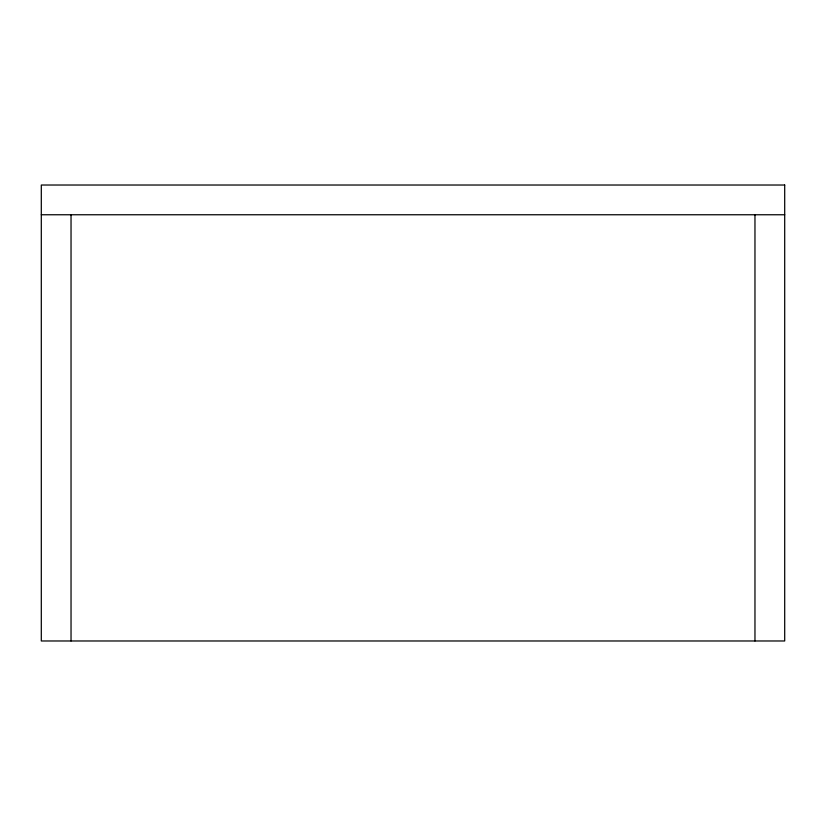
<?xml version="1.0" encoding="UTF-8"?>
<svg xmlns="http://www.w3.org/2000/svg" width="826" height="826" viewBox="0 0 826 826"><rect width="100%" height="100%" fill="white"/><g stroke="black" fill="none" stroke-linecap="round" stroke-linejoin="round"><path stroke-width="1.24" d="M41.3 214.76L784.7 214.76M754.964 214.76L754.964 640.976M71.036 214.76L71.036 640.976M784.7 185.024L41.3 185.024L41.3 640.976L784.7 640.976L784.7 185.024"/></g></svg>
